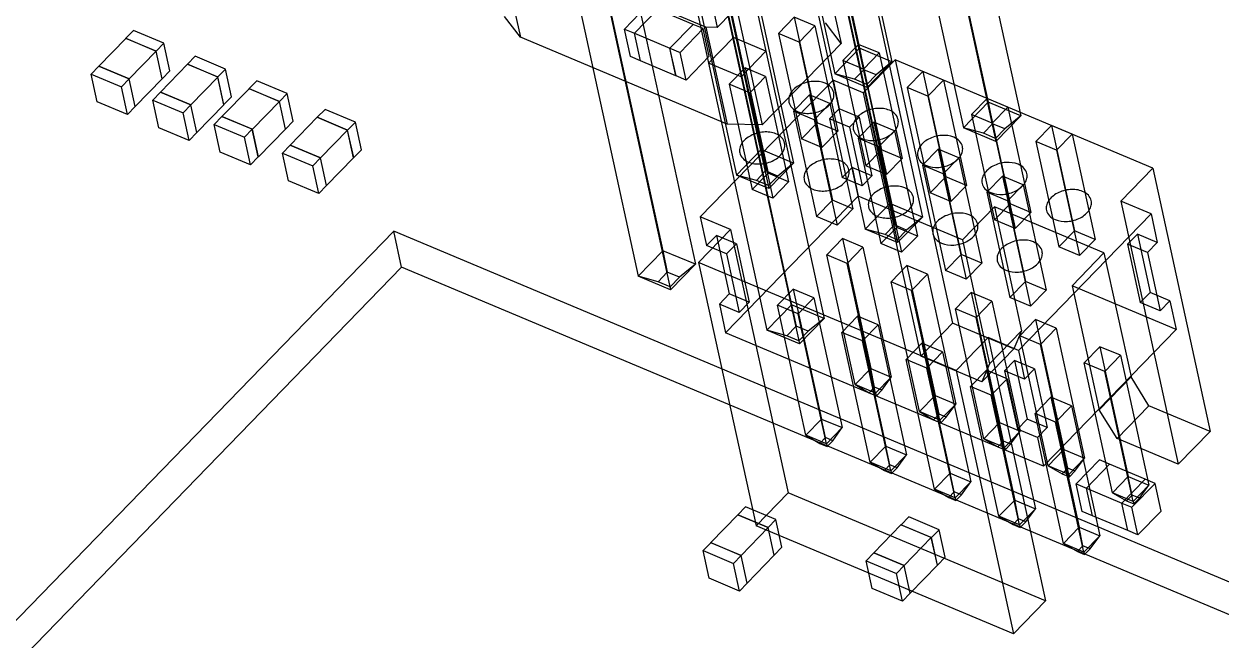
# Model space of a CAD drawing. Header units: millimetres. Extents: x 0 to 594, y 0 to 420.
# Drawn here: x 504.19 to 522.73, y 134.46 to 144 of the extents above; entities that cross this region are included whole.
import ezdxf

# ---------------------------------------------------------------- set-up
doc = ezdxf.new("R2010")
doc.units = ezdxf.units.MM
doc.header["$LTSCALE"] = 32.67
doc.layers.get('0').update_dxf_attribs({"linetype": 'CONTINUOUS'})

msp = doc.modelspace()

# ---------------------------------------------------------------- linework, layer by layer
at = {"color": 7, "linetype": 'CONTINUOUS'}
for p, q in [((515.396, 151.58), (517.131, 143.626)), ((515.899, 151.369), (517.633, 143.415)), ((515.013, 151.185), (516.747, 143.231)), ((515.515, 150.974), (517.25, 143.02)), ((517.391, 150.742), (519.125, 142.789)), ((517.893, 150.531), (519.628, 142.577)), ((517.007, 150.347), (518.741, 142.393)), ((517.509, 150.136), (519.244, 142.182)), ((513.874, 150.012), (515.608, 142.058)), ((514.376, 149.801), (516.111, 141.847)), ((513.49, 149.616), (515.225, 141.662)), ((513.993, 149.405), (515.727, 141.451)), ((515.868, 149.174), (517.603, 141.22)), ((516.371, 148.963), (518.105, 141.009)), ((515.485, 148.779), (517.219, 140.825)), ((515.987, 148.567), (517.722, 140.614)), ((512.351, 148.443), (514.086, 140.489)), ((512.854, 148.232), (514.588, 140.278)), ((511.968, 148.048), (513.702, 140.094)), ((512.47, 147.837), (514.205, 139.883)), ((514.346, 147.605), (516.08, 139.651)), ((514.848, 147.394), (516.583, 139.44)), ((513.962, 147.21), (515.697, 139.256)), ((514.465, 146.999), (516.199, 139.045)), ((516.353, 145.418), (514.926, 143.948)), ((516.45, 145.514), (516.845, 143.7)), ((514.753, 143.952), (511.549, 145.298)), ((511.549, 145.298), (511.877, 143.797)), ((513.847, 144.294), (513.488, 143.924)), ((511.877, 143.797), (511.634, 144.116)), ((513.645, 143.858), (514.004, 144.228)), ((514.004, 144.228), (513.645, 143.858)), ((514.553, 143.997), (514.004, 144.228)), ((514.858, 144.261), (514.926, 143.948)), ((515.227, 144.254), (515.622, 142.44)), ((516.119, 144.106), (515.875, 143.855)), ((516.438, 143.972), (516.119, 144.106)), ((516.119, 144.106), (516.475, 142.473)), ((513.488, 143.924), (513.645, 143.858)), ((513.582, 143.496), (513.488, 143.924)), ((514.194, 143.627), (514.553, 143.997)), ((514.554, 143.997), (514.195, 143.627)), ((514.351, 143.561), (514.71, 143.931)), ((514.554, 143.996), (514.553, 143.997)), ((514.71, 143.931), (514.554, 143.997)), ((514.804, 143.503), (514.71, 143.931)), ((514.926, 143.948), (514.753, 143.952)), ((514.753, 143.952), (515.08, 142.451)), ((516.438, 143.972), (516.194, 143.721)), ((516.438, 143.972), (516.794, 142.339)), ((516.845, 143.7), (516.602, 144.02)), ((505.764, 143.78), (505.345, 143.349)), ((506.235, 143.583), (505.764, 143.78)), ((505.884, 143.904), (505.765, 143.781)), ((505.765, 143.781), (506.235, 143.583)), ((505.765, 143.78), (505.765, 143.781)), ((506.355, 143.706), (505.884, 143.904)), ((515.08, 142.451), (511.877, 143.797)), ((513.645, 143.858), (514.194, 143.627)), ((513.738, 143.43), (513.645, 143.858)), ((513.739, 143.43), (513.645, 143.858)), ((515.177, 143.792), (514.794, 143.397)), ((515.68, 143.581), (515.177, 143.792)), ((516.194, 143.721), (515.875, 143.855)), ((515.875, 143.855), (516.231, 142.222)), ((505.816, 143.151), (506.235, 143.583)), ((506.235, 143.583), (506.355, 143.706)), ((506.328, 143.154), (506.235, 143.583)), ((506.329, 143.155), (506.235, 143.583)), ((506.448, 143.278), (506.355, 143.706)), ((514.288, 143.199), (514.194, 143.627)), ((514.195, 143.627), (514.351, 143.561)), ((514.289, 143.199), (514.195, 143.627)), ((514.445, 143.133), (514.351, 143.561)), ((515.68, 143.581), (515.296, 143.186)), ((516.845, 143.7), (515.622, 142.44)), ((516.194, 143.721), (516.55, 142.088)), ((517.131, 143.626), (516.747, 143.231)), ((517.116, 143.687), (516.872, 143.436)), ((517.435, 143.553), (517.116, 143.687)), ((517.116, 143.687), (517.472, 142.054)), ((517.633, 143.415), (517.131, 143.626)), ((517.131, 143.626), (517.199, 143.294)), ((517.435, 143.553), (517.191, 143.302)), ((517.435, 143.553), (517.791, 141.92)), ((506.722, 143.378), (506.303, 142.946)), ((506.842, 143.502), (506.722, 143.379)), ((506.722, 143.379), (507.193, 143.181)), ((506.723, 143.378), (506.722, 143.379)), ((507.192, 143.18), (506.722, 143.378)), ((507.312, 143.304), (506.842, 143.502)), ((513.738, 143.43), (513.582, 143.496)), ((513.739, 143.431), (513.738, 143.43)), ((514.288, 143.199), (513.739, 143.43)), ((514.804, 143.503), (514.445, 143.133)), ((515.296, 143.186), (514.794, 143.397)), ((517.191, 143.302), (516.872, 143.436)), ((516.872, 143.436), (517.228, 141.803)), ((517.684, 143.445), (517.189, 142.935)), ((517.633, 143.415), (517.25, 143.02)), ((517.633, 143.415), (517.387, 143.215)), ((521.673, 141.769), (517.684, 143.445)), ((517.684, 143.445), (518.574, 139.364)), ((505.345, 143.348), (505.226, 143.225)), ((505.226, 143.225), (505.696, 143.027)), ((505.319, 142.797), (505.226, 143.225)), ((505.345, 143.349), (505.816, 143.151)), ((505.346, 143.348), (505.345, 143.349)), ((505.815, 143.15), (505.345, 143.348)), ((506.448, 143.278), (506.329, 143.155)), ((506.773, 142.749), (507.192, 143.18)), ((507.285, 142.752), (507.192, 143.18)), ((507.193, 143.181), (507.312, 143.304)), ((507.286, 142.753), (507.193, 143.181)), ((507.405, 142.876), (507.312, 143.304)), ((514.288, 143.2), (514.288, 143.199)), ((514.445, 143.133), (514.289, 143.199)), ((515.358, 143.321), (515.114, 143.07)), ((515.677, 143.187), (515.358, 143.321)), ((515.358, 143.321), (515.714, 141.689)), ((515.677, 143.187), (515.433, 142.936)), ((515.677, 143.187), (516.033, 141.555)), ((517.055, 143.146), (516.747, 143.231)), ((517.25, 143.02), (516.747, 143.231)), ((517.199, 143.294), (517.055, 143.146)), ((517.191, 143.302), (517.547, 141.669)), ((517.387, 143.215), (517.199, 143.294)), ((517.387, 143.215), (517.244, 143.067)), ((518.113, 143.268), (517.87, 143.017)), ((518.432, 143.134), (518.113, 143.268)), ((518.113, 143.268), (518.469, 141.636)), ((505.696, 143.027), (505.815, 143.15)), ((505.789, 142.599), (505.696, 143.027)), ((505.909, 142.722), (505.815, 143.15)), ((505.909, 142.723), (505.816, 143.151)), ((506.328, 143.154), (505.909, 142.723)), ((506.329, 143.155), (506.328, 143.155)), ((507.674, 143), (507.255, 142.568)), ((508.145, 142.802), (507.674, 143)), ((507.794, 143.123), (507.675, 143.001)), ((507.675, 143.001), (508.145, 142.803)), ((507.675, 143), (507.675, 143.001)), ((508.264, 142.926), (507.794, 143.123)), ((516.721, 143.132), (514.665, 141.014)), ((515.433, 142.936), (515.114, 143.07)), ((515.114, 143.07), (515.47, 141.438)), ((517.189, 142.935), (516.721, 143.132)), ((516.721, 143.132), (516.818, 142.688)), ((517.244, 143.067), (517.055, 143.146)), ((517.244, 143.067), (517.25, 143.02)), ((518.189, 142.883), (517.87, 143.017)), ((517.87, 143.017), (518.225, 141.385)), ((518.432, 143.134), (518.189, 142.883)), ((518.432, 143.134), (518.788, 141.502)), ((505.789, 142.599), (505.319, 142.797)), ((506.302, 142.946), (506.183, 142.823)), ((506.183, 142.823), (506.653, 142.625)), ((506.276, 142.394), (506.183, 142.823)), ((506.772, 142.748), (506.302, 142.946)), ((506.303, 142.946), (506.773, 142.749)), ((506.303, 142.945), (506.303, 142.946)), ((507.405, 142.876), (507.286, 142.753)), ((507.726, 142.371), (508.145, 142.802)), ((508.145, 142.803), (508.264, 142.926)), ((508.239, 142.375), (508.145, 142.803)), ((508.238, 142.374), (508.145, 142.802)), ((508.358, 142.498), (508.264, 142.926)), ((515.433, 142.936), (515.789, 141.304)), ((516.355, 142.902), (516.111, 142.651)), ((516.674, 142.768), (516.355, 142.902)), ((516.355, 142.902), (516.711, 141.27)), ((517.189, 142.935), (518.079, 138.854)), ((518.189, 142.883), (518.545, 141.251)), ((519.11, 142.849), (518.867, 142.598)), ((519.429, 142.715), (519.11, 142.849)), ((519.11, 142.849), (519.466, 141.217)), ((505.909, 142.722), (505.789, 142.599)), ((505.909, 142.723), (505.908, 142.723)), ((506.653, 142.625), (506.772, 142.748)), ((506.747, 142.197), (506.653, 142.625)), ((506.866, 142.32), (506.772, 142.748)), ((506.866, 142.32), (506.773, 142.749)), ((507.285, 142.752), (506.866, 142.32)), ((507.286, 142.753), (507.285, 142.753)), ((508.851, 142.679), (508.732, 142.557)), ((509.321, 142.482), (508.851, 142.679)), ((516.43, 142.517), (516.111, 142.651)), ((516.111, 142.651), (516.467, 141.019)), ((516.674, 142.768), (516.43, 142.517)), ((516.818, 142.688), (516.665, 142.531)), ((516.674, 142.768), (517.03, 141.136)), ((517.127, 142.558), (516.818, 142.688)), ((519.125, 142.789), (518.741, 142.393)), ((519.628, 142.577), (519.125, 142.789)), ((519.125, 142.789), (519.193, 142.456)), ((519.429, 142.715), (519.186, 142.464)), ((519.429, 142.715), (519.785, 141.083)), ((507.255, 142.568), (507.135, 142.445)), ((507.135, 142.445), (507.606, 142.247)), ((507.229, 142.016), (507.135, 142.445)), ((507.725, 142.37), (507.255, 142.568)), ((507.255, 142.568), (507.726, 142.371)), ((507.256, 142.567), (507.255, 142.568)), ((508.358, 142.498), (508.239, 142.375)), ((508.731, 142.556), (508.312, 142.124)), ((509.202, 142.358), (508.731, 142.556)), ((508.732, 142.557), (509.202, 142.359)), ((508.732, 142.556), (508.732, 142.557)), ((509.202, 142.359), (509.321, 142.482)), ((509.415, 142.053), (509.321, 142.482)), ((515.622, 142.44), (515.08, 142.451)), ((516.475, 142.473), (516.231, 142.222)), ((516.43, 142.517), (516.786, 140.885)), ((516.794, 142.339), (516.475, 142.473)), ((516.974, 142.401), (516.665, 142.531)), ((516.665, 142.531), (516.863, 141.624)), ((517.127, 142.558), (516.974, 142.401)), ((517.352, 142.483), (517.108, 142.232)), ((517.127, 142.558), (517.324, 141.651)), ((517.671, 142.349), (517.352, 142.483)), ((517.352, 142.483), (517.708, 140.851)), ((519.186, 142.464), (518.867, 142.598)), ((518.867, 142.598), (519.223, 140.966)), ((519.193, 142.456), (519.05, 142.308)), ((519.186, 142.464), (519.542, 140.832)), ((519.382, 142.377), (519.193, 142.456)), ((519.628, 142.577), (519.244, 142.182)), ((519.628, 142.577), (519.382, 142.377)), ((520.107, 142.43), (519.864, 142.179)), ((520.427, 142.296), (520.107, 142.43)), ((520.107, 142.43), (520.463, 140.798)), ((506.747, 142.197), (506.276, 142.394)), ((506.866, 142.32), (506.747, 142.197)), ((506.866, 142.32), (506.866, 142.321)), ((507.606, 142.247), (507.725, 142.37)), ((507.699, 141.819), (507.606, 142.247)), ((507.818, 141.942), (507.725, 142.37)), ((507.819, 141.942), (507.726, 142.371)), ((508.238, 142.374), (507.819, 141.942)), ((508.239, 142.375), (508.238, 142.375)), ((508.783, 141.927), (509.202, 142.358)), ((509.296, 141.931), (509.202, 142.359)), ((509.295, 141.93), (509.202, 142.358)), ((516.794, 142.339), (516.55, 142.088)), ((516.974, 142.401), (517.172, 141.494)), ((517.671, 142.349), (517.427, 142.098)), ((517.671, 142.349), (518.027, 140.717)), ((519.05, 142.308), (518.741, 142.393)), ((519.244, 142.182), (518.741, 142.393)), ((519.238, 142.229), (519.05, 142.308)), ((519.382, 142.377), (519.238, 142.229)), ((520.427, 142.296), (520.183, 142.045)), ((520.427, 142.296), (520.783, 140.664)), ((508.312, 142.124), (508.192, 142.001)), ((508.782, 141.926), (508.312, 142.124)), ((508.312, 142.124), (508.783, 141.927)), ((508.313, 142.123), (508.312, 142.124)), ((509.415, 142.053), (509.296, 141.931)), ((515.608, 142.058), (515.225, 141.662)), ((516.111, 141.847), (515.608, 142.058)), ((515.608, 142.058), (515.677, 141.725)), ((516.55, 142.088), (516.231, 142.222)), ((517.427, 142.098), (517.108, 142.232)), ((517.108, 142.232), (517.464, 140.6)), ((517.472, 142.054), (517.228, 141.803)), ((517.427, 142.098), (517.783, 140.466)), ((517.791, 141.92), (517.472, 142.054)), ((518.349, 142.065), (518.106, 141.814)), ((518.668, 141.93), (518.349, 142.065)), ((518.349, 142.065), (518.705, 140.432)), ((519.238, 142.229), (519.244, 142.182)), ((520.183, 142.045), (519.864, 142.179)), ((519.864, 142.179), (520.22, 140.547)), ((507.699, 141.819), (507.229, 142.016)), ((507.818, 141.942), (507.699, 141.819)), ((507.819, 141.942), (507.818, 141.943)), ((508.192, 142.001), (508.663, 141.803)), ((508.286, 141.572), (508.192, 142.001)), ((508.663, 141.803), (508.782, 141.926)), ((508.875, 141.498), (508.782, 141.926)), ((508.876, 141.498), (508.783, 141.927)), ((509.295, 141.93), (508.876, 141.498)), ((509.296, 141.931), (509.295, 141.931)), ((517.791, 141.92), (517.547, 141.669)), ((518.668, 141.93), (518.425, 141.68)), ((518.668, 141.93), (519.024, 140.298)), ((520.183, 142.045), (520.539, 140.413)), ((508.756, 141.375), (508.663, 141.803)), ((515.714, 141.689), (515.47, 141.438)), ((515.677, 141.725), (515.533, 141.577)), ((515.865, 141.646), (515.677, 141.725)), ((516.033, 141.555), (515.714, 141.689)), ((516.111, 141.847), (515.727, 141.451)), ((516.111, 141.847), (515.865, 141.646)), ((517.015, 141.781), (516.863, 141.624)), ((517.324, 141.651), (517.015, 141.781)), ((517.015, 141.781), (517.112, 141.336)), ((517.547, 141.669), (517.228, 141.803)), ((518.425, 141.68), (518.106, 141.814)), ((518.106, 141.814), (518.461, 140.181)), ((521.673, 141.769), (521.178, 141.259)), ((521.673, 141.769), (522.563, 137.689)), ((508.756, 141.375), (508.286, 141.572)), ((508.875, 141.498), (508.756, 141.375)), ((508.876, 141.498), (508.875, 141.499)), ((515.533, 141.577), (515.225, 141.662)), ((515.727, 141.451), (515.225, 141.662)), ((515.721, 141.498), (515.533, 141.577)), ((515.865, 141.646), (515.721, 141.498)), ((515.721, 141.498), (515.727, 141.451)), ((516.033, 141.555), (515.789, 141.304)), ((517.172, 141.494), (516.863, 141.624)), ((517.324, 141.651), (517.172, 141.494)), ((518.469, 141.636), (518.225, 141.385)), ((518.425, 141.68), (518.781, 140.047)), ((518.788, 141.502), (518.469, 141.636)), ((518.788, 141.502), (518.545, 141.251)), ((519.346, 141.646), (519.103, 141.395)), ((519.665, 141.512), (519.346, 141.646)), ((519.346, 141.646), (519.702, 140.013)), ((519.665, 141.512), (519.422, 141.261)), ((519.665, 141.512), (520.021, 139.879)), ((517.112, 141.336), (515.057, 139.219)), ((515.789, 141.304), (515.47, 141.438)), ((518.728, 140.658), (517.112, 141.336)), ((518.545, 141.251), (518.225, 141.385)), ((519.422, 141.261), (519.103, 141.395)), ((519.103, 141.395), (519.459, 139.762)), ((516.711, 141.27), (516.467, 141.019)), ((517.03, 141.136), (516.711, 141.27)), ((517.03, 141.136), (516.786, 140.885)), ((517.603, 141.22), (517.219, 140.825)), ((518.105, 141.009), (517.603, 141.22)), ((517.603, 141.22), (517.671, 140.888)), ((519.222, 141.168), (518.728, 140.658)), ((520.918, 140.456), (519.222, 141.168)), ((519.222, 141.168), (519.642, 139.245)), ((519.466, 141.217), (519.223, 140.966)), ((519.422, 141.261), (519.778, 139.628)), ((519.785, 141.083), (519.466, 141.217)), ((521.647, 141.062), (521.178, 141.259)), ((521.178, 141.259), (522.068, 137.179)), ((515.134, 140.817), (514.665, 141.014)), ((514.665, 141.014), (514.762, 140.57)), ((516.786, 140.885), (516.467, 141.019)), ((518.105, 141.009), (517.722, 140.614)), ((518.105, 141.009), (517.859, 140.808)), ((519.542, 140.832), (519.223, 140.966)), ((519.785, 141.083), (519.542, 140.832)), ((521.647, 141.062), (519.592, 138.945)), ((521.647, 141.062), (521.744, 140.618)), ((509.915, 140.791), (497.628, 128.13)), ((529.545, 132.545), (509.915, 140.791)), ((515.134, 140.817), (514.639, 140.307)), ((515.134, 140.817), (516.024, 136.737)), ((517.527, 140.739), (517.219, 140.825)), ((517.722, 140.614), (517.219, 140.825)), ((517.708, 140.851), (517.464, 140.6)), ((517.671, 140.888), (517.527, 140.739)), ((517.859, 140.808), (517.671, 140.888)), ((518.027, 140.717), (517.708, 140.851)), ((517.859, 140.808), (517.716, 140.66)), ((520.463, 140.798), (520.22, 140.547)), ((520.783, 140.664), (520.463, 140.798)), ((514.915, 140.727), (514.762, 140.57)), ((515.072, 140.44), (514.762, 140.57)), ((515.224, 140.597), (514.915, 140.727)), ((514.915, 140.727), (515.112, 139.82)), ((515.224, 140.597), (515.072, 140.44)), ((515.224, 140.597), (515.421, 139.69)), ((516.866, 140.678), (516.623, 140.427)), ((517.185, 140.544), (516.866, 140.678)), ((517.783, 140.466), (517.464, 140.6)), ((517.716, 140.66), (517.527, 140.739)), ((517.716, 140.66), (517.722, 140.614)), ((518.027, 140.717), (517.783, 140.466)), ((518.728, 140.658), (519.147, 138.735)), ((520.783, 140.664), (520.539, 140.413)), ((521.435, 140.748), (521.282, 140.591)), ((521.591, 140.461), (521.282, 140.591)), ((521.282, 140.591), (521.48, 139.684)), ((521.744, 140.618), (521.435, 140.748)), ((521.435, 140.748), (521.632, 139.841)), ((521.744, 140.618), (521.591, 140.461)), ((514.086, 140.489), (513.702, 140.094)), ((514.588, 140.278), (514.086, 140.489)), ((514.086, 140.489), (514.154, 140.157)), ((515.072, 140.44), (515.269, 139.533)), ((516.942, 140.293), (516.623, 140.427)), ((517.185, 140.544), (516.942, 140.293)), ((518.705, 140.432), (518.461, 140.181)), ((519.024, 140.298), (518.705, 140.432)), ((520.539, 140.413), (520.22, 140.547)), ((520.918, 140.456), (520.423, 139.946)), ((520.918, 140.456), (521.337, 138.533)), ((521.591, 140.461), (521.789, 139.555)), ((514.588, 140.278), (514.205, 139.883)), ((514.588, 140.278), (514.343, 140.078)), ((518.628, 138.632), (514.639, 140.307)), ((514.639, 140.307), (515.529, 136.227)), ((517.863, 140.259), (517.62, 140.008)), ((518.183, 140.125), (517.863, 140.259)), ((519.024, 140.298), (518.781, 140.047)), ((514.01, 140.008), (513.702, 140.094)), ((514.205, 139.883), (513.702, 140.094)), ((514.154, 140.157), (514.01, 140.008)), ((514.343, 140.078), (514.154, 140.157)), ((514.343, 140.078), (514.199, 139.929)), ((518.183, 140.125), (517.939, 139.874)), ((518.781, 140.047), (518.461, 140.181)), ((519.702, 140.013), (519.459, 139.762)), ((520.021, 139.879), (519.702, 140.013)), ((514.199, 139.929), (514.01, 140.008)), ((514.199, 139.929), (514.205, 139.883)), ((516.105, 139.894), (515.861, 139.643)), ((516.424, 139.76), (516.105, 139.894)), ((517.939, 139.874), (517.62, 140.008)), ((518.861, 139.84), (518.617, 139.589)), ((519.18, 139.706), (518.861, 139.84)), ((520.021, 139.879), (519.778, 139.628)), ((522.038, 139.267), (520.423, 139.946)), ((520.423, 139.946), (520.842, 138.023)), ((521.632, 139.841), (521.48, 139.684)), ((521.941, 139.711), (521.632, 139.841)), ((515.112, 139.82), (514.96, 139.663)), ((515.269, 139.533), (514.96, 139.663)), ((514.96, 139.663), (515.057, 139.219)), ((515.421, 139.69), (515.112, 139.82)), ((515.421, 139.69), (515.269, 139.533)), ((516.08, 139.651), (515.697, 139.256)), ((516.181, 139.509), (515.861, 139.643)), ((516.583, 139.44), (516.08, 139.651)), ((516.08, 139.651), (516.149, 139.319)), ((516.424, 139.76), (516.181, 139.509)), ((519.18, 139.706), (518.936, 139.455)), ((519.778, 139.628), (519.459, 139.762)), ((521.789, 139.555), (521.48, 139.684)), ((521.941, 139.711), (521.789, 139.555)), ((521.941, 139.711), (522.038, 139.267)), ((517.102, 139.475), (516.859, 139.224)), ((517.421, 139.341), (517.102, 139.475)), ((518.936, 139.455), (518.617, 139.589)), ((516.149, 139.319), (516.005, 139.171)), ((516.337, 139.24), (516.149, 139.319)), ((516.583, 139.44), (516.199, 139.045)), ((516.583, 139.44), (516.337, 139.24)), ((517.421, 139.341), (517.178, 139.09)), ((518.574, 139.364), (518.079, 138.854)), ((519.521, 138.966), (518.574, 139.364)), ((519.858, 139.421), (519.614, 139.17)), ((520.177, 139.287), (519.858, 139.421)), ((520.177, 139.287), (519.933, 139.036)), ((519.983, 137.149), (515.057, 139.219)), ((516.005, 139.171), (515.697, 139.256)), ((516.199, 139.045), (515.697, 139.256)), ((516.193, 139.092), (516.005, 139.171)), ((516.337, 139.24), (516.193, 139.092)), ((516.193, 139.092), (516.199, 139.045)), ((517.178, 139.09), (516.859, 139.224)), ((519.123, 139.142), (518.628, 138.632)), ((519.592, 138.945), (519.123, 139.142)), ((519.123, 139.142), (520.013, 135.061)), ((519.642, 139.245), (519.147, 138.735)), ((519.642, 139.245), (519.521, 138.966)), ((519.933, 139.036), (519.614, 139.17)), ((522.038, 139.267), (519.983, 137.149)), ((518.099, 139.056), (517.856, 138.805)), ((518.419, 138.922), (518.099, 139.056)), ((518.419, 138.922), (518.175, 138.671)), ((519.521, 138.966), (519.027, 138.457)), ((519.592, 138.945), (519.688, 138.5)), ((520.855, 139.002), (520.611, 138.751)), ((521.174, 138.868), (520.855, 139.002)), ((518.175, 138.671), (517.856, 138.805)), ((519.027, 138.457), (518.079, 138.854)), ((519.147, 138.735), (519.027, 138.457)), ((519.532, 138.787), (519.379, 138.63)), ((519.841, 138.657), (519.532, 138.787)), ((519.532, 138.787), (519.729, 137.88)), ((520.93, 138.617), (520.611, 138.751)), ((521.174, 138.868), (520.93, 138.617)), ((518.628, 138.632), (519.518, 134.551)), ((519.097, 138.637), (518.853, 138.386)), ((519.416, 138.503), (519.097, 138.637)), ((519.688, 138.5), (519.379, 138.63)), ((519.379, 138.63), (519.577, 137.724)), ((519.841, 138.657), (519.688, 138.5)), ((519.841, 138.657), (520.038, 137.751)), ((521.337, 138.533), (520.842, 138.023)), ((521.615, 138.087), (521.337, 138.533)), ((519.172, 138.252), (518.853, 138.386)), ((519.416, 138.503), (519.172, 138.252)), ((520.094, 138.218), (519.85, 137.967)), ((520.413, 138.084), (520.094, 138.218)), ((520.413, 138.084), (520.169, 137.833)), ((521.121, 137.577), (520.842, 138.023)), ((521.615, 138.087), (521.121, 137.577)), ((522.563, 137.689), (521.615, 138.087)), ((519.729, 137.88), (519.577, 137.724)), ((520.038, 137.751), (519.729, 137.88)), ((520.169, 137.833), (519.85, 137.967)), ((519.886, 137.594), (519.577, 137.724)), ((520.038, 137.751), (519.886, 137.594)), ((522.563, 137.689), (522.068, 137.179)), ((519.886, 137.594), (519.983, 137.149)), ((522.068, 137.179), (521.121, 137.577)), ((520.848, 137.246), (520.489, 136.876)), ((521.004, 137.18), (520.848, 137.246)), ((520.645, 136.81), (521.004, 137.18)), ((521.005, 137.18), (520.646, 136.81)), ((521.004, 137.179), (521.004, 137.18)), ((521.554, 136.949), (521.005, 137.18)), ((520.489, 136.876), (520.645, 136.81)), ((520.582, 136.448), (520.489, 136.876)), ((521.195, 136.579), (521.554, 136.949)), ((521.555, 136.949), (521.196, 136.579)), ((521.352, 136.513), (521.711, 136.883)), ((521.554, 136.948), (521.554, 136.949)), ((521.711, 136.883), (521.555, 136.949)), ((521.804, 136.455), (521.711, 136.883)), ((516.024, 136.737), (515.529, 136.227)), ((520.013, 135.061), (516.024, 136.737)), ((520.739, 136.382), (520.645, 136.81)), ((520.646, 136.81), (521.195, 136.579)), ((520.74, 136.382), (520.646, 136.81)), ((515.366, 136.52), (515.247, 136.397)), ((515.837, 136.322), (515.366, 136.52)), ((521.288, 136.151), (521.195, 136.579)), ((521.196, 136.579), (521.352, 136.513)), ((521.289, 136.151), (521.196, 136.579)), ((521.445, 136.085), (521.352, 136.513)), ((515.247, 136.396), (514.828, 135.965)), ((515.247, 136.397), (515.717, 136.199)), ((515.247, 136.396), (515.247, 136.397)), ((515.717, 136.199), (515.247, 136.396)), ((515.717, 136.199), (515.837, 136.322)), ((515.93, 135.894), (515.837, 136.322)), ((517.893, 136.364), (517.774, 136.241)), ((518.363, 136.166), (517.893, 136.364)), ((520.739, 136.382), (520.582, 136.448)), ((520.739, 136.383), (520.739, 136.382)), ((521.288, 136.151), (520.74, 136.382)), ((521.804, 136.455), (521.445, 136.085)), ((515.298, 135.767), (515.717, 136.199)), ((519.518, 134.551), (515.529, 136.227)), ((515.81, 135.77), (515.717, 136.199)), ((515.811, 135.771), (515.717, 136.199)), ((517.773, 136.24), (517.354, 135.809)), ((518.243, 136.043), (517.773, 136.24)), ((517.774, 136.241), (518.244, 136.043)), ((517.774, 136.24), (517.774, 136.241)), ((518.244, 136.043), (518.363, 136.166)), ((518.457, 135.738), (518.363, 136.166)), ((521.289, 136.152), (521.288, 136.151)), ((521.445, 136.085), (521.289, 136.151)), ((514.827, 135.964), (514.708, 135.841)), ((515.297, 135.766), (514.827, 135.964)), ((514.828, 135.965), (515.298, 135.767)), ((514.828, 135.964), (514.828, 135.965)), ((517.824, 135.611), (518.243, 136.043)), ((518.337, 135.614), (518.243, 136.043)), ((518.337, 135.615), (518.244, 136.043)), ((514.708, 135.841), (515.178, 135.644)), ((514.801, 135.413), (514.708, 135.841)), ((515.178, 135.644), (515.297, 135.766)), ((515.391, 135.338), (515.297, 135.766)), ((515.391, 135.339), (515.298, 135.767)), ((515.81, 135.77), (515.391, 135.339)), ((515.811, 135.771), (515.81, 135.771)), ((515.93, 135.894), (515.811, 135.771)), ((517.354, 135.808), (517.234, 135.685)), ((517.354, 135.809), (517.824, 135.611)), ((517.354, 135.808), (517.354, 135.809)), ((517.824, 135.61), (517.354, 135.808)), ((515.271, 135.215), (515.178, 135.644)), ((517.234, 135.685), (517.705, 135.488)), ((517.328, 135.257), (517.234, 135.685)), ((517.705, 135.488), (517.824, 135.61)), ((517.918, 135.183), (517.824, 135.611)), ((517.917, 135.182), (517.824, 135.61)), ((518.337, 135.614), (517.918, 135.183)), ((518.457, 135.738), (518.337, 135.615)), ((518.337, 135.615), (518.337, 135.615)), ((515.271, 135.215), (514.801, 135.413)), ((517.798, 135.059), (517.705, 135.488)), ((515.391, 135.338), (515.271, 135.215)), ((515.391, 135.339), (515.391, 135.339)), ((517.798, 135.059), (517.328, 135.257)), ((517.917, 135.182), (517.798, 135.059)), ((517.918, 135.183), (517.917, 135.183)), ((520.013, 135.061), (519.518, 134.551))]:
    msp.add_line(p, q, dxfattribs=at)
at = {"color": 6, "linetype": 'CONTINUOUS'}
for p, q in [((510.037, 140.234), (509.915, 140.791)), ((516.866, 140.678), (517.305, 138.665)), ((517.062, 138.414), (516.623, 140.427)), ((517.185, 140.544), (517.624, 138.531)), ((510.037, 140.234), (497.75, 127.573)), ((529.666, 131.988), (510.037, 140.234)), ((517.381, 138.28), (516.942, 140.293)), ((517.863, 140.259), (518.302, 138.246)), ((518.183, 140.125), (518.622, 138.112)), ((516.105, 139.894), (516.544, 137.881)), ((518.059, 137.995), (517.62, 140.008)), ((518.378, 137.861), (517.939, 139.874)), ((518.861, 139.84), (519.3, 137.827)), ((516.3, 137.63), (515.861, 139.643)), ((516.424, 139.76), (516.863, 137.747)), ((519.18, 139.706), (519.619, 137.693)), ((516.62, 137.496), (516.181, 139.509)), ((517.102, 139.475), (517.541, 137.462)), ((519.056, 137.576), (518.617, 139.589)), ((517.421, 139.341), (517.86, 137.328)), ((519.375, 137.442), (518.936, 139.455)), ((519.858, 139.421), (520.297, 137.408)), ((520.177, 139.287), (520.616, 137.274)), ((517.298, 137.211), (516.859, 139.224)), ((517.617, 137.077), (517.178, 139.09)), ((520.053, 137.157), (519.614, 139.17)), ((518.099, 139.056), (518.538, 137.043)), ((518.419, 138.922), (518.858, 136.909)), ((520.372, 137.023), (519.933, 139.036)), ((520.855, 139.002), (521.294, 136.989)), ((518.295, 136.792), (517.856, 138.805)), ((521.05, 136.738), (520.611, 138.751)), ((521.174, 138.868), (521.613, 136.855)), ((517.062, 138.414), (517.305, 138.665)), ((517.305, 138.665), (517.624, 138.531)), ((517.365, 138.377), (517.305, 138.665)), ((517.624, 138.531), (517.381, 138.28)), ((517.477, 138.33), (517.624, 138.531)), ((518.614, 136.658), (518.175, 138.671)), ((519.097, 138.637), (519.536, 136.624)), ((521.37, 136.604), (520.93, 138.617)), ((517.381, 138.28), (517.062, 138.414)), ((517.062, 138.414), (517.28, 138.289)), ((517.365, 138.377), (517.28, 138.289)), ((517.477, 138.33), (517.365, 138.377)), ((519.292, 136.373), (518.853, 138.386)), ((519.416, 138.503), (519.855, 136.49)), ((517.28, 138.289), (517.392, 138.242)), ((517.381, 138.28), (517.392, 138.242)), ((517.392, 138.242), (517.477, 138.33)), ((518.059, 137.995), (518.302, 138.246)), ((518.302, 138.246), (518.622, 138.112)), ((518.363, 137.958), (518.302, 138.246)), ((519.611, 136.239), (519.172, 138.252)), ((520.094, 138.218), (520.533, 136.205)), ((518.378, 137.861), (518.059, 137.995)), ((518.059, 137.995), (518.277, 137.87)), ((518.622, 138.112), (518.378, 137.861)), ((518.474, 137.911), (518.622, 138.112)), ((520.413, 138.084), (520.852, 136.071)), ((516.3, 137.63), (516.544, 137.881)), ((516.544, 137.881), (516.863, 137.747)), ((516.604, 137.592), (516.544, 137.881)), ((518.363, 137.958), (518.277, 137.87)), ((518.277, 137.87), (518.389, 137.823)), ((518.474, 137.911), (518.363, 137.958)), ((518.378, 137.861), (518.389, 137.823)), ((518.389, 137.823), (518.474, 137.911)), ((519.056, 137.576), (519.3, 137.827)), ((519.3, 137.827), (519.619, 137.693)), ((519.36, 137.539), (519.3, 137.827)), ((520.289, 135.954), (519.85, 137.967)), ((520.608, 135.82), (520.169, 137.833)), ((516.62, 137.496), (516.3, 137.63)), ((516.3, 137.63), (516.519, 137.504)), ((516.863, 137.747), (516.62, 137.496)), ((516.716, 137.545), (516.863, 137.747)), ((519.619, 137.693), (519.375, 137.442)), ((519.472, 137.492), (519.619, 137.693)), ((516.604, 137.592), (516.519, 137.504)), ((516.519, 137.504), (516.631, 137.457)), ((516.716, 137.545), (516.604, 137.592)), ((516.62, 137.496), (516.631, 137.457)), ((516.631, 137.457), (516.716, 137.545)), ((517.298, 137.211), (517.541, 137.462)), ((517.541, 137.462), (517.86, 137.328)), ((517.601, 137.173), (517.541, 137.462)), ((519.375, 137.442), (519.056, 137.576)), ((519.056, 137.576), (519.274, 137.451)), ((519.36, 137.539), (519.274, 137.451)), ((519.274, 137.451), (519.386, 137.404)), ((519.472, 137.492), (519.36, 137.539)), ((519.375, 137.442), (519.386, 137.404)), ((519.386, 137.404), (519.472, 137.492)), ((517.86, 137.328), (517.617, 137.077)), ((517.713, 137.126), (517.86, 137.328)), ((520.053, 137.157), (520.297, 137.408)), ((520.297, 137.408), (520.616, 137.274)), ((520.357, 137.12), (520.297, 137.408)), ((520.616, 137.274), (520.372, 137.023)), ((520.469, 137.073), (520.616, 137.274)), ((517.617, 137.077), (517.298, 137.211)), ((517.298, 137.211), (517.516, 137.085)), ((517.601, 137.173), (517.516, 137.085)), ((517.516, 137.085), (517.628, 137.038)), ((517.713, 137.126), (517.601, 137.173)), ((517.617, 137.077), (517.628, 137.038)), ((517.628, 137.038), (517.713, 137.126)), ((520.372, 137.023), (520.053, 137.157)), ((520.053, 137.157), (520.272, 137.032)), ((520.357, 137.12), (520.272, 137.032)), ((520.469, 137.073), (520.357, 137.12)), ((520.383, 136.985), (520.469, 137.073)), ((518.295, 136.792), (518.538, 137.043)), ((518.538, 137.043), (518.858, 136.909)), ((518.599, 136.754), (518.538, 137.043)), ((518.858, 136.909), (518.614, 136.658)), ((518.71, 136.708), (518.858, 136.909)), ((520.272, 137.032), (520.383, 136.985)), ((520.372, 137.023), (520.383, 136.985)), ((521.05, 136.738), (521.294, 136.989)), ((521.294, 136.989), (521.613, 136.855)), ((521.354, 136.701), (521.294, 136.989)), ((518.614, 136.658), (518.295, 136.792)), ((518.295, 136.792), (518.513, 136.667)), ((518.599, 136.754), (518.513, 136.667)), ((518.71, 136.708), (518.599, 136.754)), ((518.625, 136.62), (518.71, 136.708)), ((521.37, 136.604), (521.05, 136.738)), ((521.05, 136.738), (521.269, 136.613)), ((521.354, 136.701), (521.269, 136.613)), ((521.466, 136.654), (521.354, 136.701)), ((521.613, 136.855), (521.37, 136.604)), ((521.466, 136.654), (521.613, 136.855)), ((518.513, 136.667), (518.625, 136.62)), ((518.614, 136.658), (518.625, 136.62)), ((519.292, 136.373), (519.536, 136.624)), ((519.536, 136.624), (519.855, 136.49)), ((519.596, 136.336), (519.536, 136.624)), ((519.855, 136.49), (519.611, 136.239)), ((519.708, 136.289), (519.855, 136.49)), ((521.269, 136.613), (521.381, 136.566)), ((521.37, 136.604), (521.381, 136.566)), ((521.381, 136.566), (521.466, 136.654)), ((519.611, 136.239), (519.292, 136.373)), ((519.292, 136.373), (519.51, 136.248)), ((519.596, 136.336), (519.51, 136.248)), ((519.708, 136.289), (519.596, 136.336)), ((519.51, 136.248), (519.622, 136.201)), ((519.611, 136.239), (519.622, 136.201)), ((519.622, 136.201), (519.708, 136.289)), ((520.289, 135.954), (520.533, 136.205)), ((520.533, 136.205), (520.852, 136.071)), ((520.593, 135.917), (520.533, 136.205)), ((520.608, 135.82), (520.289, 135.954)), ((520.289, 135.954), (520.508, 135.829)), ((520.852, 136.071), (520.608, 135.82)), ((520.705, 135.87), (520.852, 136.071)), ((520.593, 135.917), (520.508, 135.829)), ((520.508, 135.829), (520.619, 135.782)), ((520.705, 135.87), (520.593, 135.917)), ((520.608, 135.82), (520.619, 135.782)), ((520.619, 135.782), (520.705, 135.87))]:
    msp.add_line(p, q, dxfattribs=at)
at = {"color": 7, "linetype": 'CONTINUOUS'}
for points, knots in [([(516.598, 143.085), (516.538, 143.11), (516.4, 143.125), (516.236, 143.08), (516.126, 143.007), (516.067, 142.94), (516.034, 142.866), (516.033, 142.813), (516.038, 142.79)], [0, 0, 0, 0, 0.263061, 0.543456, 0.675367, 0.795026, 0.901806, 1, 1, 1, 1]), ([(516.732, 142.941), (516.725, 142.972), (516.69, 143.034), (516.631, 143.071), (516.598, 143.085)], [0, 0, 0, 0, 0.468392, 1, 1, 1, 1]), ([(516.172, 142.646), (516.232, 142.621), (516.37, 142.605), (516.534, 142.651), (516.644, 142.724), (516.703, 142.791), (516.736, 142.865), (516.737, 142.917), (516.732, 142.941)], [0, 0, 0, 0, 0.263061, 0.543456, 0.675367, 0.795026, 0.901806, 1, 1, 1, 1]), ([(516.038, 142.79), (516.045, 142.759), (516.08, 142.697), (516.139, 142.66), (516.172, 142.646)], [0, 0, 0, 0, 0.468392, 1, 1, 1, 1]), ([(517.595, 142.666), (517.535, 142.691), (517.397, 142.707), (517.233, 142.661), (517.123, 142.588), (517.064, 142.521), (517.031, 142.447), (517.03, 142.395), (517.035, 142.371)], [0, 0, 0, 0, 0.263061, 0.543456, 0.675367, 0.795026, 0.901806, 1, 1, 1, 1]), ([(517.729, 142.522), (517.722, 142.553), (517.687, 142.615), (517.628, 142.652), (517.595, 142.666)], [0, 0, 0, 0, 0.468392, 1, 1, 1, 1]), ([(517.169, 142.227), (517.229, 142.202), (517.367, 142.186), (517.531, 142.232), (517.641, 142.305), (517.701, 142.372), (517.734, 142.446), (517.734, 142.498), (517.729, 142.522)], [0, 0, 0, 0, 0.263061, 0.543456, 0.675367, 0.795026, 0.901806, 1, 1, 1, 1]), ([(515.837, 142.3), (515.777, 142.325), (515.639, 142.341), (515.475, 142.295), (515.365, 142.222), (515.305, 142.156), (515.273, 142.081), (515.272, 142.029), (515.277, 142.006)], [0, 0, 0, 0, 0.263061, 0.543456, 0.675367, 0.795026, 0.901806, 1, 1, 1, 1]), ([(515.971, 142.157), (515.964, 142.187), (515.929, 142.25), (515.87, 142.286), (515.837, 142.3)], [0, 0, 0, 0, 0.468392, 1, 1, 1, 1]), ([(517.035, 142.371), (517.042, 142.34), (517.077, 142.278), (517.136, 142.241), (517.169, 142.227)], [0, 0, 0, 0, 0.468392, 1, 1, 1, 1]), ([(518.592, 142.247), (518.533, 142.272), (518.394, 142.288), (518.23, 142.242), (518.121, 142.169), (518.061, 142.102), (518.028, 142.028), (518.027, 141.976), (518.033, 141.952)], [0, 0, 0, 0, 0.263061, 0.543456, 0.675367, 0.795026, 0.901806, 1, 1, 1, 1]), ([(518.726, 142.103), (518.72, 142.134), (518.685, 142.196), (518.625, 142.233), (518.592, 142.247)], [0, 0, 0, 0, 0.468392, 1, 1, 1, 1]), ([(515.411, 141.862), (515.471, 141.837), (515.609, 141.821), (515.773, 141.867), (515.883, 141.94), (515.942, 142.006), (515.975, 142.081), (515.976, 142.133), (515.971, 142.157)], [0, 0, 0, 0, 0.263061, 0.543456, 0.675367, 0.795026, 0.901806, 1, 1, 1, 1]), ([(518.167, 141.808), (518.226, 141.783), (518.365, 141.768), (518.529, 141.813), (518.638, 141.886), (518.698, 141.953), (518.731, 142.027), (518.731, 142.08), (518.726, 142.103)], [0, 0, 0, 0, 0.263061, 0.543456, 0.675367, 0.795026, 0.901806, 1, 1, 1, 1]), ([(515.277, 142.006), (515.284, 141.975), (515.319, 141.912), (515.378, 141.876), (515.411, 141.862)], [0, 0, 0, 0, 0.468392, 1, 1, 1, 1]), ([(516.834, 141.881), (516.774, 141.906), (516.636, 141.922), (516.472, 141.876), (516.362, 141.803), (516.303, 141.737), (516.27, 141.662), (516.269, 141.61), (516.274, 141.587)], [0, 0, 0, 0, 0.263061, 0.543456, 0.675367, 0.795026, 0.901806, 1, 1, 1, 1]), ([(516.968, 141.738), (516.961, 141.769), (516.926, 141.831), (516.867, 141.868), (516.834, 141.881)], [0, 0, 0, 0, 0.468392, 1, 1, 1, 1]), ([(518.033, 141.952), (518.039, 141.921), (518.074, 141.859), (518.134, 141.822), (518.167, 141.808)], [0, 0, 0, 0, 0.468392, 1, 1, 1, 1]), ([(516.408, 141.443), (516.468, 141.418), (516.606, 141.402), (516.77, 141.448), (516.88, 141.521), (516.939, 141.587), (516.972, 141.662), (516.973, 141.714), (516.968, 141.738)], [0, 0, 0, 0, 0.263061, 0.543456, 0.675367, 0.795026, 0.901806, 1, 1, 1, 1]), ([(519.589, 141.828), (519.53, 141.853), (519.392, 141.869), (519.228, 141.823), (519.118, 141.75), (519.058, 141.683), (519.025, 141.609), (519.025, 141.557), (519.03, 141.533)], [0, 0, 0, 0, 0.263061, 0.543456, 0.675367, 0.795026, 0.901806, 1, 1, 1, 1]), ([(519.164, 141.389), (519.223, 141.364), (519.362, 141.349), (519.526, 141.394), (519.635, 141.467), (519.695, 141.534), (519.728, 141.608), (519.729, 141.661), (519.724, 141.684)], [0, 0, 0, 0, 0.263061, 0.543456, 0.675367, 0.795026, 0.901806, 1, 1, 1, 1]), ([(519.724, 141.684), (519.717, 141.715), (519.682, 141.777), (519.622, 141.814), (519.589, 141.828)], [0, 0, 0, 0, 0.468392, 1, 1, 1, 1]), ([(516.274, 141.587), (516.281, 141.556), (516.316, 141.494), (516.375, 141.457), (516.408, 141.443)], [0, 0, 0, 0, 0.468392, 1, 1, 1, 1]), ([(519.03, 141.533), (519.036, 141.502), (519.072, 141.44), (519.131, 141.403), (519.164, 141.389)], [0, 0, 0, 0, 0.468392, 1, 1, 1, 1]), ([(517.831, 141.463), (517.771, 141.488), (517.633, 141.503), (517.469, 141.458), (517.359, 141.384), (517.3, 141.318), (517.267, 141.244), (517.266, 141.191), (517.271, 141.168)], [0, 0, 0, 0, 0.263061, 0.543456, 0.675367, 0.795026, 0.901806, 1, 1, 1, 1]), ([(517.405, 141.024), (517.465, 140.999), (517.603, 140.983), (517.767, 141.029), (517.877, 141.102), (517.937, 141.169), (517.97, 141.243), (517.97, 141.295), (517.965, 141.319)], [0, 0, 0, 0, 0.263061, 0.543456, 0.675367, 0.795026, 0.901806, 1, 1, 1, 1]), ([(517.965, 141.319), (517.958, 141.35), (517.923, 141.412), (517.864, 141.449), (517.831, 141.463)], [0, 0, 0, 0, 0.468392, 1, 1, 1, 1]), ([(520.587, 141.409), (520.527, 141.434), (520.389, 141.45), (520.225, 141.404), (520.115, 141.331), (520.055, 141.265), (520.022, 141.19), (520.022, 141.138), (520.027, 141.114)], [0, 0, 0, 0, 0.263061, 0.543456, 0.675367, 0.795026, 0.901806, 1, 1, 1, 1]), ([(520.721, 141.265), (520.714, 141.296), (520.679, 141.358), (520.62, 141.395), (520.587, 141.409)], [0, 0, 0, 0, 0.468392, 1, 1, 1, 1]), ([(517.271, 141.168), (517.278, 141.137), (517.313, 141.075), (517.372, 141.038), (517.405, 141.024)], [0, 0, 0, 0, 0.468392, 1, 1, 1, 1]), ([(520.161, 140.971), (520.221, 140.946), (520.359, 140.93), (520.523, 140.975), (520.633, 141.049), (520.692, 141.115), (520.725, 141.19), (520.726, 141.242), (520.721, 141.265)], [0, 0, 0, 0, 0.263061, 0.543456, 0.675367, 0.795026, 0.901806, 1, 1, 1, 1]), ([(518.828, 141.044), (518.769, 141.069), (518.63, 141.084), (518.466, 141.039), (518.357, 140.966), (518.297, 140.899), (518.264, 140.825), (518.263, 140.772), (518.269, 140.749)], [0, 0, 0, 0, 0.263061, 0.543456, 0.675367, 0.795026, 0.901806, 1, 1, 1, 1]), ([(518.962, 140.9), (518.956, 140.931), (518.921, 140.993), (518.861, 141.03), (518.828, 141.044)], [0, 0, 0, 0, 0.468392, 1, 1, 1, 1]), ([(520.027, 141.114), (520.034, 141.083), (520.069, 141.021), (520.128, 140.984), (520.161, 140.971)], [0, 0, 0, 0, 0.468392, 1, 1, 1, 1]), ([(518.403, 140.605), (518.462, 140.58), (518.601, 140.564), (518.765, 140.61), (518.874, 140.683), (518.934, 140.75), (518.967, 140.824), (518.967, 140.876), (518.962, 140.9)], [0, 0, 0, 0, 0.263061, 0.543456, 0.675367, 0.795026, 0.901806, 1, 1, 1, 1]), ([(518.269, 140.749), (518.275, 140.718), (518.31, 140.656), (518.37, 140.619), (518.403, 140.605)], [0, 0, 0, 0, 0.468392, 1, 1, 1, 1]), ([(519.825, 140.625), (519.766, 140.65), (519.628, 140.666), (519.464, 140.62), (519.354, 140.547), (519.294, 140.48), (519.261, 140.406), (519.261, 140.354), (519.266, 140.33)], [0, 0, 0, 0, 0.263061, 0.543456, 0.675367, 0.795026, 0.901806, 1, 1, 1, 1]), ([(519.96, 140.481), (519.953, 140.512), (519.918, 140.574), (519.858, 140.611), (519.825, 140.625)], [0, 0, 0, 0, 0.468392, 1, 1, 1, 1]), ([(519.4, 140.186), (519.459, 140.161), (519.598, 140.145), (519.762, 140.191), (519.871, 140.264), (519.931, 140.331), (519.964, 140.405), (519.965, 140.457), (519.96, 140.481)], [0, 0, 0, 0, 0.263061, 0.543456, 0.675367, 0.795026, 0.901806, 1, 1, 1, 1]), ([(519.266, 140.33), (519.272, 140.299), (519.308, 140.237), (519.367, 140.2), (519.4, 140.186)], [0, 0, 0, 0, 0.468392, 1, 1, 1, 1])]:
    msp.add_open_spline(points, degree=3, knots=knots, dxfattribs=at)

doc.saveas('drawing.dxf')
